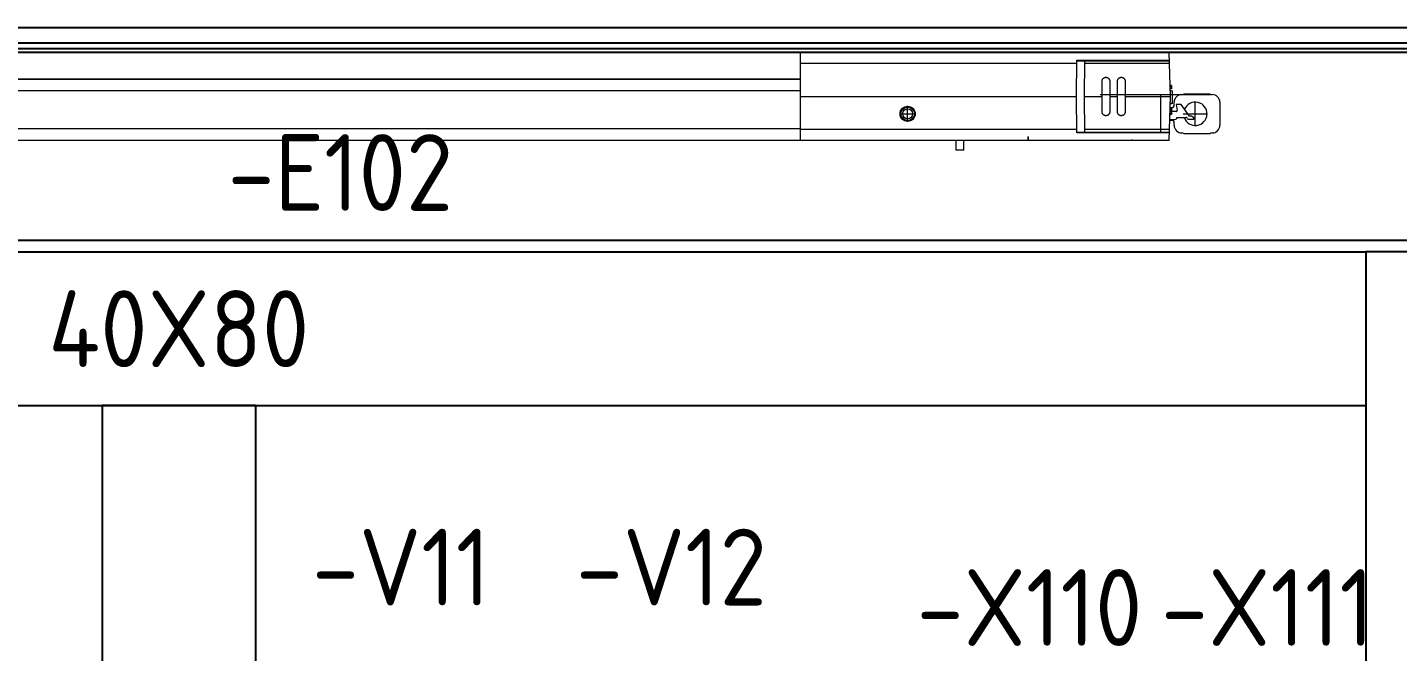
# Model space of a CAD drawing. Header units: millimetres. Extents: x 42151 to 59780, y 37376 to 44547.
# Drawn here: x 48122.6 to 48479.8, y 43840.6 to 44003.2 of the extents above; entities that cross this region are included whole.
import ezdxf
from ezdxf.enums import TextEntityAlignment as Align

# ---------------------------------------------------------------- set-up
doc = ezdxf.new("R2010")
doc.units = ezdxf.units.MM
doc.layers.add('000-PI-Oprema', color=30, linetype='Continuous', lineweight=5)
for name, color, linetype in [('000-PI-ORMAR', 2, 'Continuous'), ('000-PI_TEXT', 7, 'Continuous'), ('002-PI-Kabelska kanalica', 150, 'Continuous'), ('SI-Ormari', 51, 'Continuous')]:
    doc.layers.add(name, color=color, linetype=linetype)
doc.styles.add('PI0', font='isocpeur.ttf', dxfattribs={"width": 0.9})

# ---------------------------------------------------------------- blocks, each defined once
blk = doc.blocks.new('2000x800_montazna ploca')
at = {"layer": '000-PI-ORMAR'}
blk.add_line((-3678.67, 1649.19), (-4289.67, 1649.19), dxfattribs=at)
blk = doc.blocks.new('*U136')
at = {"layer": '002-PI-Kabelska kanalica'}
for p, q in [((60, -100), (60, 1630)), ((-20, -100), (60, -100))]:
    blk.add_line(p, q, dxfattribs=at)
blk = doc.blocks.new('SZ 2500200')
at = {"layer": '000-PI-Oprema'}
for p, q in [((122, 23), (122, 0)), ((218.2, 23), (122, 23)), ((218.5, 11.5), (218.2, 23)), ((194.07, 20.08), (122, 20.08)), ((194, 11.5), (194.08, 21)), ((194.08, 21), (218.25, 21)), ((194.08, 20.8), (218.26, 20.8)), ((196.08, 20.8), (196, 11.5)), ((218.28, 20.08), (196.07, 20.08)), ((196.4, 21), (196.4, 20.8)), ((196.67, 20.8), (196.67, 21)), ((204.16, 20.8), (204.16, 21)), ((208.84, 20.8), (208.84, 21)), ((216.33, 20.8), (216.33, 21)), ((216.6, 20.8), (216.6, 21)), ((122, 16), (-122, 16)), ((122, 15.95), (-122, 15.95)), ((200.7, 7.5), (200.7, 15.5)), ((202.7, 15.5), (202.7, 7.5)), ((204.7, 7.5), (204.7, 15.5)), ((206.7, 15.5), (206.7, 7.5)), ((218.75, 14.35), (218.43, 14.35)), ((218.75, 14.35), (218.75, 13.5)), ((122, 12.95), (-122, 12.95)), ((194, 11.45), (122, 11.45)), ((194.08, 2), (194, 11.5)), ((196, 11.5), (196.08, 2.2)), ((200.7, 11.45), (196, 11.45)), ((200.18, 12), (228.76, 12)), ((204.7, 11.45), (202.7, 11.45)), ((218.5, 11.45), (206.7, 11.45)), ((215.9, 12.06), (215.9, 1.94)), ((218.2, 0), (218.5, 11.5)), ((218.75, 14.15), (218.43, 14.15)), ((218.75, 13.7), (218.44, 13.7)), ((218.75, 13.5), (218.45, 13.5)), ((218.46, 13.12), (218.95, 12.94)), ((218.95, 12.94), (218.95, 9.66)), ((222.07, 12.2), (228.8, 12.2)), ((150, 4.92), (150, 9.08)), ((220.02, 7.6), (218.4, 7.6)), ((218.4, 7.54), (218.71, 7.36)), ((218.43, 8.65), (219.07, 8.65)), ((218.95, 9.7), (218.45, 9.7)), ((218.95, 9.66), (218.45, 9.48)), ((218.5, 8.65), (218.5, 7.6)), ((218.68, 6.83), (218.68, 7.37)), ((218.8, 8.65), (218.8, 7.6)), ((219.47, 9.05), (219.47, 10)), ((221.35, 9.4), (220, 9.4)), ((220, 9.4), (220.27, 7.89)), ((223.45, 6.4), (221.35, 9.4)), ((225, 3.8), (225, 10.2)), ((231.4, 10), (231.4, 4)), ((147.92, 7), (152.08, 7)), ((218.34, 5.55), (219.96, 5.59)), ((218.34, 5.35), (219.07, 5.35)), ((218.71, 6.84), (218.37, 6.64)), ((218.5, 5.55), (218.5, 5.35)), ((218.8, 5.56), (218.8, 5.35)), ((219.47, 4), (219.47, 4.95)), ((220.15, 6.05), (222.65, 6.05)), ((220.15, 5.79), (220.15, 6.05)), ((221.8, 7), (228.2, 7)), ((223.15, 5.6), (224.65, 5.6)), ((224.01, 6.4), (223.45, 6.4)), ((224.65, 5.95), (224.01, 6.4)), ((224.65, 5.6), (224.65, 5.95)), ((122, 3.05), (-122, 3.05)), ((122, 0.05), (-122, 0.05)), ((122, 0), (-122, 0)), ((194.07, 2.92), (122, 2.92)), ((218.2, 0), (122, 0)), ((162.65, -2.5), (162.65, 0)), ((164.65, -2.5), (164.65, 0)), ((181.45, -0.06), (181.45, 1.04)), ((181.45, 0.99), (181.45, 0)), ((194.08, 2.2), (218.26, 2.2)), ((218.25, 2), (194.08, 2)), ((218.28, 2.92), (196.07, 2.92)), ((196.4, 2.2), (196.4, 2)), ((196.67, 2), (196.67, 2.2)), ((204.16, 2), (204.16, 2.2)), ((208.35, 0.32), (208.35, -0.01)), ((208.84, 2), (208.84, 2.2)), ((216.33, 2), (216.33, 2.2)), ((216.6, 2), (216.6, 2.2)), ((228.8, 1.8), (222.07, 1.8)), ((164.65, -2.5), (162.65, -2.5))]:
    blk.add_line(p, q, dxfattribs=at)
for points in [[(200.7, 15.5), (200.7, 15.59), (200.72, 15.67), (200.73, 15.76), (200.76, 15.84), (200.79, 15.92), (200.83, 16), (200.88, 16.07), (200.93, 16.14), (200.99, 16.21), (201.06, 16.27), (201.13, 16.32), (201.2, 16.37), (201.28, 16.41), (201.36, 16.44), (201.44, 16.47), (201.53, 16.48), (201.61, 16.5), (201.7, 16.5), (201.79, 16.5), (201.87, 16.48), (201.96, 16.47), (202.04, 16.44), (202.12, 16.41), (202.2, 16.37), (202.27, 16.32), (202.34, 16.27), (202.41, 16.21), (202.47, 16.14), (202.52, 16.07), (202.57, 16), (202.61, 15.92), (202.64, 15.84), (202.67, 15.76), (202.68, 15.67), (202.7, 15.59), (202.7, 15.5)], [(204.7, 15.5), (204.7, 15.59), (204.72, 15.67), (204.73, 15.76), (204.76, 15.84), (204.79, 15.92), (204.83, 16), (204.88, 16.07), (204.93, 16.14), (204.99, 16.21), (205.06, 16.27), (205.13, 16.32), (205.2, 16.37), (205.28, 16.41), (205.36, 16.44), (205.44, 16.47), (205.53, 16.48), (205.61, 16.5), (205.7, 16.5), (205.79, 16.5), (205.87, 16.48), (205.96, 16.47), (206.04, 16.44), (206.12, 16.41), (206.2, 16.37), (206.27, 16.32), (206.34, 16.27), (206.41, 16.21), (206.47, 16.14), (206.52, 16.07), (206.57, 16), (206.61, 15.92), (206.64, 15.84), (206.67, 15.76), (206.68, 15.67), (206.7, 15.59), (206.7, 15.5)], [(202.7, 7.5), (202.7, 7.41), (202.68, 7.33), (202.67, 7.24), (202.64, 7.16), (202.61, 7.08), (202.57, 7), (202.52, 6.93), (202.47, 6.86), (202.41, 6.79), (202.34, 6.73), (202.27, 6.68), (202.2, 6.63), (202.12, 6.59), (202.04, 6.56), (201.96, 6.53), (201.87, 6.52), (201.79, 6.5), (201.7, 6.5), (201.61, 6.5), (201.53, 6.52), (201.44, 6.53), (201.36, 6.56), (201.28, 6.59), (201.2, 6.63), (201.13, 6.68), (201.06, 6.73), (200.99, 6.79), (200.93, 6.86), (200.88, 6.93), (200.83, 7), (200.79, 7.08), (200.76, 7.16), (200.73, 7.24), (200.72, 7.33), (200.7, 7.41), (200.7, 7.5)], [(206.7, 7.5), (206.7, 7.41), (206.68, 7.33), (206.67, 7.24), (206.64, 7.16), (206.61, 7.08), (206.57, 7), (206.52, 6.93), (206.47, 6.86), (206.41, 6.79), (206.34, 6.73), (206.27, 6.68), (206.2, 6.63), (206.12, 6.59), (206.04, 6.56), (205.96, 6.53), (205.87, 6.52), (205.79, 6.5), (205.7, 6.5), (205.61, 6.5), (205.53, 6.52), (205.44, 6.53), (205.36, 6.56), (205.28, 6.59), (205.2, 6.63), (205.13, 6.68), (205.06, 6.73), (204.99, 6.79), (204.93, 6.86), (204.88, 6.93), (204.83, 7), (204.79, 7.08), (204.76, 7.16), (204.73, 7.24), (204.72, 7.33), (204.7, 7.41), (204.7, 7.5)], [(218.71, 7.36), (218.73, 7.34), (218.75, 7.33), (218.77, 7.31), (218.78, 7.29), (218.8, 7.27), (218.81, 7.24), (218.82, 7.22), (218.83, 7.2), (218.84, 7.17), (218.85, 7.15), (218.85, 7.12), (218.85, 7.1)], [(218.85, 7.1), (218.85, 7.07), (218.85, 7.05), (218.84, 7.02), (218.83, 7), (218.82, 6.97), (218.81, 6.95), (218.8, 6.93), (218.78, 6.91), (218.76, 6.89), (218.74, 6.87), (218.72, 6.85), (218.71, 6.84)]]:
    blk.add_lwpolyline(points, dxfattribs=at)
for radius in [1.98, 1.76, 1.31]:
    blk.add_circle((150, 7), radius, dxfattribs=at)
for centre, radius, start, end in [((221.47, 10), 2, 90, 180), ((221.47, 13), 1, 270, 306.8699), ((229.4, 13), 1, 233.1301, 270), ((229.4, 10), 2, 0, 90), ((219.07, 9.05), 0.4, 270, 0), ((220.02, 7.85), 0.25, 270, 10), ((225, 7), 3.05, 198.1482, 156.9479), ((219.07, 4.95), 0.4, 0, 90), ((221.47, 4), 2, 180, 270), ((219.95, 5.79), 0.2, 271.5911, 0), ((222.65, 5.85), 0.2, 5.7392, 90), ((223.15, 5.9), 0.3, 185.7392, 270), ((229.4, 4), 2, 270, 0), ((221.47, 1), 1, 53.1301, 90), ((229.4, 1), 1, 90, 126.8699)]:
    blk.add_arc(centre, radius, start, end, dxfattribs=at)
blk = doc.blocks.new('*U275')
at = {"layer": '002-PI-Kabelska kanalica'}
for p, q in [((-20, 125), (20, 125)), ((-20, -100), (-20, 125)), ((20, -100), (20, 125)), ((-20, -100), (20, -100))]:
    blk.add_line(p, q, dxfattribs=at)
blk = doc.blocks.new('*U297')
at = {"layer": '002-PI-Kabelska kanalica'}
for p, q in [((-20, 519), (20, 519)), ((-20, -100), (-20, 519)), ((20, -100), (20, 519))]:
    blk.add_line(p, q, dxfattribs=at)

msp = doc.modelspace()

# ---------------------------------------------------------------- linework, layer by layer
at = {"layer": '000-PI-ORMAR'}
for p, q in [((47818.276, 44003.247), (48585.776, 44003.247)), ((48598.038, 43996.747), (47806.038, 43996.747)), ((47818.276, 43999.247), (48585.776, 43999.247)), ((47818.276, 43997.747), (48585.776, 43997.747))]:
    msp.add_line(p, q, dxfattribs=at)

# ---------------------------------------------------------------- block references
msp.add_blockref('2000x800_montazna ploca', (52186.195, 42298.559))
for name, p, rotation in [('*U297', (47952.526, 43924.747), 270), ('*U136', (48531.526, 43844.747), 180)]:
    msp.add_blockref(name, p, dxfattribs=dict(rotation=rotation))
at = {"layer": '000-PI-Oprema'}
msp.add_blockref('SZ 2500200', (48202.038, 43973.747), dxfattribs=at)
at = {"layer": 'SI-Ormari', "rotation": 180}
msp.add_blockref('*U275', (48162.026, 43804.747), dxfattribs=at)

# ---------------------------------------------------------------- texts
at = {"char_height": 20, "width": 16.78721, "style": 'PI0'}
for s, insert, attachment_point in [('-E10{\\fISOCPEUR|b0|i0|c238|p34;2}', (48174.738, 43975.44), 1), ('40X80', (48162.026, 43924.747), 5)]:
    msp.add_mtext(s, dxfattribs=dict(at, insert=insert, attachment_point=attachment_point))
at = {"layer": '000-PI_TEXT', "style": 'PI0', "width": 0.9}
for s, p in [('-V11', (48219.997, 43862.631)), ('-V12', (48290.442, 43862.631)), ('-X110', (48383.805, 43852.111)), ('-X111', (48445.871, 43852.111))]:
    msp.add_text(s, height=20, dxfattribs=at).set_placement(p, align=Align.MIDDLE)

doc.saveas('drawing.dxf')
